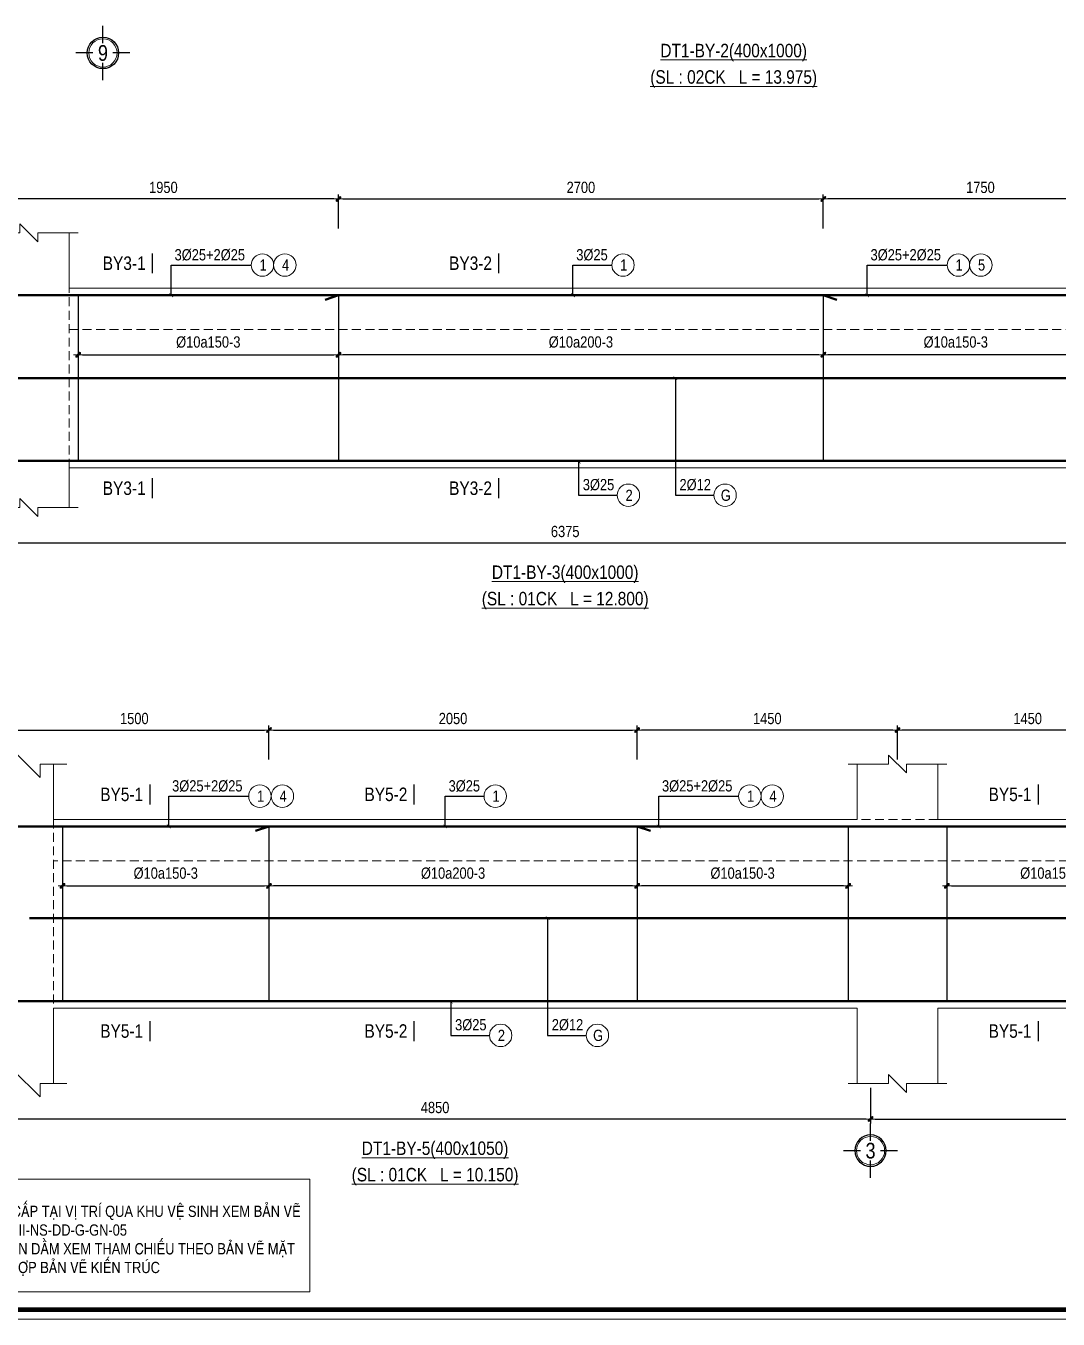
# Model space of a CAD drawing. Header units: millimetres. Extents: x 397144 to 8960116, y 345581 to 674207.
# Drawn here: x 4955070 to 4960819, y 625688 to 632887 of the extents above; entities that cross this region are included whole.
import ezdxf
from ezdxf.enums import TextEntityAlignment as Align
from ezdxf.xclip import XClip

# ---------------------------------------------------------------- set-up
doc = ezdxf.new("R2010")
doc.units = ezdxf.units.MM
doc.header["$XCLIPFRAME"] = 0
doc.header["$PDSIZE"] = -10
doc.linetypes.add('HIDDEN', pattern=[0.375, 0.25, -0.125])
doc.layers.get('0').update_dxf_attribs({"linetype": 'CONTINUOUS'})
doc.layers.get('Defpoints').update_dxf_attribs({"color": 12, "linetype": 'CONTINUOUS'})
for name, color, linetype, lineweight in [('2', 2, 'CONTINUOUS', 20), ('CDAI', 8, 'CONTINUOUS', 30), ('CTHEP', 2, 'CONTINUOUS', 50), ('DBAO', 3, 'CONTINUOUS', 20), ('DGIONG', 4, 'CONTINUOUS', 13), ('KTH', 150, 'CONTINUOUS', 5), ('Net khuat', 8, 'HIDDEN', 13), ('STICK', 1, 'CONTINUOUS', 9), ('TEXT', 7, 'CONTINUOUS', 15)]:
    doc.layers.add(name, color=color, linetype=linetype, lineweight=lineweight)
doc.layers.add('8', color=8, linetype='CONTINUOUS')
doc.styles.add('HELVECONDENSE', font='VHELVCN_0.TTF')
doc.styles.add('Star-HelCon', font='VHELVCN_0.TTF')
doc.styles.add('TTP-HelCon', font='VHELVCN_0.TTF')
doc.styles.add('VNI-HELVE-CONDENSE', font='VHELVCN_0.TTF')
doc.dimstyles.new('kc-25', dxfattribs={"dimtxt": 62.5, "dimasz": 20, "dimexe": 20, "dimexo": 50, "dimgap": 25, "dimtad": 3, "dimdec": 0, "dimzin": 0, "dimdsep": 46, "dimtxsty": 'VNI-HELVE-CONDENSE', "dimblk": 'DIM', "dimcen": 2.5, "dimclrd": 256, "dimclre": 154, "dimclrt": 7, "dimaunit": 1, "dimadec": 0, "dimazin": 0, "dimtfac": 1, "dimtdec": 0, "dimtix": 1, "dimtmove": 0, "dimatfit": 3, "dimldrblk": 'DOT', "dimfxl": 1, "dimtolj": 1, "dimtzin": 0, "dimarcsym": 0})
doc.dimstyles.new('TTP-25', dxfattribs={"dimscale": 25, "dimtxt": 2.5, "dimasz": 1, "dimexe": 1, "dimexo": 1, "dimgap": 0.09, "dimtad": 0, "dimdec": 4, "dimrnd": 5, "dimzin": 9, "dimdsep": 46, "dimtxsty": 'TTP-HelCon', "dimblk": 'Stick1', "dimcen": 0.09, "dimdle": 1.5, "dimclrd": 256, "dimclre": 256, "dimclrt": 7, "dimadec": 0, "dimazin": 0, "dimtfac": 1, "dimtdec": 4, "dimtmove": 0, "dimatfit": 3, "dimldrblk": '_ArchTick1', "dimfxl": 1, "dimtvp": 1, "dimtolj": 1, "dimtzin": 0, "dimarcsym": 0})

# ---------------------------------------------------------------- blocks, each defined once
blk = doc.blocks.new('dau truc')
blk.add_circle((0, 0), 180)
at = {"layer": '8'}
for p, q in [((0, 127), (0, 345)), ((-127, 0), (-345, 0)), ((345, 0), (127, 0)), ((0, -345), (0, -127))]:
    blk.add_line(p, q, dxfattribs=at)
blk.add_circle((0, 0), 200, dxfattribs=at)
at = {"layer": 'TEXT', "style": 'HELVECONDENSE'}
blk.add_attdef('A', text='', height=233, dxfattribs=at).set_placement((0, 0), align=Align.MIDDLE)
blk = doc.blocks.new('DIM')
h = blk.add_hatch(color=1)
h.paths.add_polyline_path([(0.49, 0.29, 1), (0.29, 0.49), (-0.19, 0), (0.19, 0)])
h.paths.add_polyline_path([(0.19, 0), (-0.19, 0), (-0.49, -0.29, 1), (-0.29, -0.49)])
at = {"color": 9}
for p, q in [((-0.19, 0), (-1.5, 0)), ((0.19, 0), (1.5, 0))]:
    blk.add_line(p, q, dxfattribs=at)
at = {"color": 1}
for p, q in [((-0.49, -0.29), (0.29, 0.49)), ((-0.29, -0.49), (0.49, 0.29)), ((-0.19, 0), (0.19, 0))]:
    blk.add_line(p, q, dxfattribs=at)
blk.add_arc((-0.39, -0.39), 0.138, 135, 315, dxfattribs=at)
blk = doc.blocks.new('Stick1')
at = {"layer": 'STICK'}
h = blk.add_hatch(color=256, dxfattribs=at)
edge = h.paths.add_edge_path()
edge.add_line((0.3, 0.5), (-0.5, -0.3))
edge.add_arc((-0.4, -0.4), 0.141, 135, 315)
edge.add_line((-0.3, -0.5), (0.5, 0.3))
edge.add_arc((0.4, 0.4), 0.141, 315, 495)
blk.add_line((1, 0), (-1, 0), dxfattribs=at)
blk.add_lwpolyline([(0.3, 0.5), (-0.5, -0.3, 1), (-0.3, -0.5), (0.5, 0.3, 1), (0.3, 0.5, 1)], format="xyb", dxfattribs=at)
blk = doc.blocks.new('*D478')
at = {"layer": 'Defpoints', "color": 0, "transparency": 16777216}
for p in [(4955361.4, 631113.7), (4956811.4, 631130.2), (4956811.4, 631056.2)]:
    blk.add_point(p, dxfattribs=at)
at = {"layer": 'KTH', "lineweight": -2, "transparency": 16777216}
for p, q in [((4955361.4, 631088.7), (4955361.4, 631031.2)), ((4956811.4, 631105.2), (4956811.4, 631031.2)), ((4955386.4, 631056.2), (4956786.4, 631056.2))]:
    blk.add_line(p, q, dxfattribs=at)
at = {"layer": 'KTH', "lineweight": -2, "transparency": 16777216, "xscale": 25, "yscale": 25, "zscale": 25, "rotation": 180}
blk.add_blockref('Stick1', (4955361.4, 631056.2), dxfattribs=at)
at = {"layer": 'KTH', "lineweight": -2, "transparency": 16777216, "xscale": 25, "yscale": 25, "zscale": 25}
blk.add_blockref('Stick1', (4956811.4, 631056.2), dxfattribs=at)
at = {"layer": 'KTH', "color": 7, "transparency": 16777216, "insert": (4956086.4, 631126.2), "char_height": 62.5, "attachment_point": 5, "style": 'TTP-HelCon'}
blk.add_mtext('\\A1;Þ10a150-3', dxfattribs=at)
blk = doc.blocks.new('_ArchTick1')
at = {"color": 0, "const_width": 3.81}
blk.add_lwpolyline([(-12.7, -12.7), (12.7, 12.7)], dxfattribs=at)
blk = doc.blocks.new('*D479')
at = {"layer": 'Defpoints', "color": 0, "transparency": 16777216}
for p in [(4956811.4, 631130.2), (4959511.4, 631126.3), (4956811.4, 631056.2)]:
    blk.add_point(p, dxfattribs=at)
at = {"layer": 'KTH', "lineweight": -2, "transparency": 16777216}
for p, q in [((4956811.4, 631105.2), (4956811.4, 631031.2)), ((4959511.4, 631101.3), (4959511.4, 631031.2)), ((4959486.4, 631056.2), (4956836.4, 631056.2))]:
    blk.add_line(p, q, dxfattribs=at)
at = {"layer": 'KTH', "lineweight": -2, "transparency": 16777216, "xscale": 25, "yscale": 25, "zscale": 25, "rotation": 180}
blk.add_blockref('Stick1', (4956811.4, 631056.2), dxfattribs=at)
at = {"layer": 'KTH', "lineweight": -2, "transparency": 16777216, "xscale": 25, "yscale": 25, "zscale": 25}
blk.add_blockref('Stick1', (4959511.4, 631056.2), dxfattribs=at)
at = {"layer": 'KTH', "color": 7, "transparency": 16777216, "insert": (4958161.4, 631126.2), "char_height": 62.5, "attachment_point": 5, "style": 'TTP-HelCon'}
blk.add_mtext('\\A1;Þ10a200-3', dxfattribs=at)
blk = doc.blocks.new('*D480')
at = {"layer": 'Defpoints', "color": 0, "transparency": 16777216}
for p in [(4954861.4, 631923.6), (4954861.4, 631734.6), (4956811.4, 631734.6)]:
    blk.add_point(p, dxfattribs=at)
at = {"layer": 'KTH', "lineweight": -2, "transparency": 16777216}
for p, q in [((4954861.4, 631759.6), (4954861.4, 631948.6)), ((4956811.4, 631759.6), (4956811.4, 631948.6)), ((4956786.4, 631923.6), (4954886.4, 631923.6))]:
    blk.add_line(p, q, dxfattribs=at)
at = {"layer": 'KTH', "lineweight": -2, "transparency": 16777216, "xscale": 25, "yscale": 25, "zscale": 25, "rotation": 180}
blk.add_blockref('Stick1', (4954861.4, 631923.6), dxfattribs=at)
at = {"layer": 'KTH', "lineweight": -2, "transparency": 16777216, "xscale": 25, "yscale": 25, "zscale": 25}
blk.add_blockref('Stick1', (4956811.4, 631923.6), dxfattribs=at)
at = {"layer": 'KTH', "color": 7, "transparency": 16777216, "insert": (4955836.4, 631987.5), "char_height": 62.5, "attachment_point": 5, "style": 'TTP-HelCon'}
blk.add_mtext('\\A1;1950', dxfattribs=at)
blk = doc.blocks.new('*D482')
at = {"layer": 'Defpoints', "color": 0, "transparency": 16777216}
for p in [(4954886.4, 630206.3), (4961261.4, 630206.3), (4954886.4, 630008.3)]:
    blk.add_point(p, dxfattribs=at)
at = {"layer": 'KTH', "lineweight": -2, "transparency": 16777216}
for p, q in [((4954886.4, 630181.3), (4954886.4, 629983.3)), ((4961261.4, 630181.3), (4961261.4, 629983.3)), ((4961236.4, 630008.3), (4954911.4, 630008.3))]:
    blk.add_line(p, q, dxfattribs=at)
at = {"layer": 'KTH', "lineweight": -2, "transparency": 16777216, "xscale": 25, "yscale": 25, "zscale": 25, "rotation": 180}
blk.add_blockref('Stick1', (4954886.4, 630008.3), dxfattribs=at)
at = {"layer": 'KTH', "lineweight": -2, "transparency": 16777216, "xscale": 25, "yscale": 25, "zscale": 25}
blk.add_blockref('Stick1', (4961261.4, 630008.3), dxfattribs=at)
at = {"layer": 'KTH', "color": 7, "transparency": 16777216, "insert": (4958073.9, 630072.1), "char_height": 62.5, "attachment_point": 5, "style": 'TTP-HelCon'}
blk.add_mtext('\\A1;6375', dxfattribs=at)
blk = doc.blocks.new('*D484')
at = {"layer": 'Defpoints', "color": 0, "transparency": 16777216}
for p in [(4959511.4, 631923.6), (4956811.4, 631734.6), (4959511.4, 631734.6)]:
    blk.add_point(p, dxfattribs=at)
at = {"layer": 'KTH', "lineweight": -2, "transparency": 16777216}
for p, q in [((4956811.4, 631759.6), (4956811.4, 631948.6)), ((4959511.4, 631759.6), (4959511.4, 631948.6)), ((4956836.4, 631923.6), (4959486.4, 631923.6))]:
    blk.add_line(p, q, dxfattribs=at)
at = {"layer": 'KTH', "lineweight": -2, "transparency": 16777216, "xscale": 25, "yscale": 25, "zscale": 25, "rotation": 180}
blk.add_blockref('Stick1', (4956811.4, 631923.6), dxfattribs=at)
at = {"layer": 'KTH', "lineweight": -2, "transparency": 16777216, "xscale": 25, "yscale": 25, "zscale": 25}
blk.add_blockref('Stick1', (4959511.4, 631923.6), dxfattribs=at)
at = {"layer": 'KTH', "color": 7, "transparency": 16777216, "insert": (4958161.4, 631987.5), "char_height": 62.5, "attachment_point": 5, "style": 'TTP-HelCon'}
blk.add_mtext('\\A1;2700', dxfattribs=at)
blk = doc.blocks.new('*D485')
at = {"layer": 'Defpoints', "color": 0, "transparency": 16777216}
for p in [(4959511.4, 631923.6), (4959511.4, 631734.6), (4961261.4, 631734.6)]:
    blk.add_point(p, dxfattribs=at)
at = {"layer": 'KTH', "lineweight": -2, "transparency": 16777216}
for p, q in [((4959511.4, 631759.6), (4959511.4, 631948.6)), ((4961261.4, 631759.6), (4961261.4, 631948.6)), ((4961236.4, 631923.6), (4959536.4, 631923.6))]:
    blk.add_line(p, q, dxfattribs=at)
at = {"layer": 'KTH', "lineweight": -2, "transparency": 16777216, "xscale": 25, "yscale": 25, "zscale": 25, "rotation": 180}
blk.add_blockref('Stick1', (4959511.4, 631923.6), dxfattribs=at)
at = {"layer": 'KTH', "lineweight": -2, "transparency": 16777216, "xscale": 25, "yscale": 25, "zscale": 25}
blk.add_blockref('Stick1', (4961261.4, 631923.6), dxfattribs=at)
at = {"layer": 'KTH', "color": 7, "transparency": 16777216, "insert": (4960386.4, 631987.5), "char_height": 62.5, "attachment_point": 5, "style": 'TTP-HelCon'}
blk.add_mtext('\\A1;1750', dxfattribs=at)
blk = doc.blocks.new('*D491')
at = {"layer": 'Defpoints', "color": 0, "transparency": 16777216}
for p in [(4959511.4, 631130.2), (4960986.4, 631113.7), (4959511.4, 631056.2)]:
    blk.add_point(p, dxfattribs=at)
at = {"layer": 'KTH', "lineweight": -2, "transparency": 16777216}
for p, q in [((4959511.4, 631105.2), (4959511.4, 631031.2)), ((4960986.4, 631088.7), (4960986.4, 631031.2)), ((4960961.4, 631056.2), (4959536.4, 631056.2))]:
    blk.add_line(p, q, dxfattribs=at)
at = {"layer": 'KTH', "lineweight": -2, "transparency": 16777216, "xscale": 25, "yscale": 25, "zscale": 25, "rotation": 180}
blk.add_blockref('Stick1', (4959511.4, 631056.2), dxfattribs=at)
at = {"layer": 'KTH', "lineweight": -2, "transparency": 16777216, "xscale": 25, "yscale": 25, "zscale": 25}
blk.add_blockref('Stick1', (4960986.4, 631056.2), dxfattribs=at)
at = {"layer": 'KTH', "color": 7, "transparency": 16777216, "insert": (4960248.9, 631126.2), "char_height": 62.5, "attachment_point": 5, "style": 'TTP-HelCon'}
blk.add_mtext('\\A1;Þ10a150-3', dxfattribs=at)
blk = doc.blocks.new('*D499')
at = {"layer": 'Defpoints', "color": 0, "transparency": 16777216}
for p in [(4959774.4, 626999.7), (4965074.4, 626999.7), (4965074.4, 626801.7)]:
    blk.add_point(p, dxfattribs=at)
at = {"layer": 'KTH', "lineweight": -2, "transparency": 16777216}
for p, q in [((4959774.4, 626974.7), (4959774.4, 626776.7)), ((4965074.4, 626974.7), (4965074.4, 626776.7)), ((4959799.4, 626801.7), (4965049.4, 626801.7))]:
    blk.add_line(p, q, dxfattribs=at)
at = {"layer": 'KTH', "lineweight": -2, "transparency": 16777216, "xscale": 25, "yscale": 25, "zscale": 25, "rotation": 180}
blk.add_blockref('Stick1', (4959774.4, 626801.7), dxfattribs=at)
at = {"layer": 'KTH', "lineweight": -2, "transparency": 16777216, "xscale": 25, "yscale": 25, "zscale": 25}
blk.add_blockref('Stick1', (4965074.4, 626801.7), dxfattribs=at)
at = {"layer": 'KTH', "color": 7, "transparency": 16777216, "insert": (4962424.4, 626865.6), "char_height": 62.5, "attachment_point": 5, "style": 'TTP-HelCon'}
blk.add_mtext('\\A1;5300', dxfattribs=at)
blk = doc.blocks.new('*D501')
at = {"layer": 'Defpoints', "color": 0, "transparency": 16777216}
for p in [(4954924.4, 626999.7), (4959774.4, 626999.7), (4954924.4, 626801.7)]:
    blk.add_point(p, dxfattribs=at)
at = {"layer": 'KTH', "lineweight": -2, "transparency": 16777216}
for p, q in [((4954924.4, 626974.7), (4954924.4, 626776.7)), ((4959774.4, 626974.7), (4959774.4, 626776.7)), ((4959749.4, 626801.7), (4954949.4, 626801.7))]:
    blk.add_line(p, q, dxfattribs=at)
at = {"layer": 'KTH', "lineweight": -2, "transparency": 16777216, "xscale": 25, "yscale": 25, "zscale": 25, "rotation": 180}
blk.add_blockref('Stick1', (4954924.4, 626801.7), dxfattribs=at)
at = {"layer": 'KTH', "lineweight": -2, "transparency": 16777216, "xscale": 25, "yscale": 25, "zscale": 25}
blk.add_blockref('Stick1', (4959774.4, 626801.7), dxfattribs=at)
at = {"layer": 'KTH', "color": 7, "transparency": 16777216, "insert": (4957349.4, 626865.6), "char_height": 62.5, "attachment_point": 5, "style": 'TTP-HelCon'}
blk.add_mtext('\\A1;4850', dxfattribs=at)
blk = doc.blocks.new('*D502')
at = {"layer": 'Defpoints', "color": 0, "transparency": 16777216}
for p in [(4959924.4, 628967.1), (4959924.4, 628778.1), (4961374.4, 628778.1)]:
    blk.add_point(p, dxfattribs=at)
at = {"layer": 'KTH', "lineweight": -2, "transparency": 16777216}
for p, q in [((4959924.4, 628803.1), (4959924.4, 628992.1)), ((4961374.4, 628803.1), (4961374.4, 628992.1)), ((4961349.4, 628967.1), (4959949.4, 628967.1))]:
    blk.add_line(p, q, dxfattribs=at)
at = {"layer": 'KTH', "lineweight": -2, "transparency": 16777216, "xscale": 25, "yscale": 25, "zscale": 25, "rotation": 180}
blk.add_blockref('Stick1', (4959924.4, 628967.1), dxfattribs=at)
at = {"layer": 'KTH', "lineweight": -2, "transparency": 16777216, "xscale": 25, "yscale": 25, "zscale": 25}
blk.add_blockref('Stick1', (4961374.4, 628967.1), dxfattribs=at)
at = {"layer": 'KTH', "color": 7, "transparency": 16777216, "insert": (4960649.4, 629031), "char_height": 62.5, "attachment_point": 5, "style": 'TTP-HelCon'}
blk.add_mtext('\\A1;1450', dxfattribs=at)
blk = doc.blocks.new('*D503')
at = {"layer": 'Defpoints', "color": 0, "transparency": 16777216}
for p in [(4958474.4, 628967.1), (4958474.4, 628778.1), (4959924.4, 628778.1)]:
    blk.add_point(p, dxfattribs=at)
at = {"layer": 'KTH', "lineweight": -2, "transparency": 16777216}
for p, q in [((4958474.4, 628803.1), (4958474.4, 628992.1)), ((4959924.4, 628803.1), (4959924.4, 628992.1)), ((4959899.4, 628967.1), (4958499.4, 628967.1))]:
    blk.add_line(p, q, dxfattribs=at)
at = {"layer": 'KTH', "lineweight": -2, "transparency": 16777216, "xscale": 25, "yscale": 25, "zscale": 25, "rotation": 180}
blk.add_blockref('Stick1', (4958474.4, 628967.1), dxfattribs=at)
at = {"layer": 'KTH', "lineweight": -2, "transparency": 16777216, "xscale": 25, "yscale": 25, "zscale": 25}
blk.add_blockref('Stick1', (4959924.4, 628967.1), dxfattribs=at)
at = {"layer": 'KTH', "color": 7, "transparency": 16777216, "insert": (4959199.4, 629031), "char_height": 62.5, "attachment_point": 5, "style": 'TTP-HelCon'}
blk.add_mtext('\\A1;1450', dxfattribs=at)
blk = doc.blocks.new('*D504')
at = {"layer": 'Defpoints', "color": 0, "transparency": 16777216}
for p in [(4958474.4, 628967.1), (4956424.4, 628778.1), (4958474.4, 628778.1)]:
    blk.add_point(p, dxfattribs=at)
at = {"layer": 'KTH', "lineweight": -2, "transparency": 16777216}
for p, q in [((4956424.4, 628803.1), (4956424.4, 628992.1)), ((4958474.4, 628803.1), (4958474.4, 628992.1)), ((4956449.4, 628967.1), (4958449.4, 628967.1))]:
    blk.add_line(p, q, dxfattribs=at)
at = {"layer": 'KTH', "lineweight": -2, "transparency": 16777216, "xscale": 25, "yscale": 25, "zscale": 25, "rotation": 180}
blk.add_blockref('Stick1', (4956424.4, 628967.1), dxfattribs=at)
at = {"layer": 'KTH', "lineweight": -2, "transparency": 16777216, "xscale": 25, "yscale": 25, "zscale": 25}
blk.add_blockref('Stick1', (4958474.4, 628967.1), dxfattribs=at)
at = {"layer": 'KTH', "color": 7, "transparency": 16777216, "insert": (4957449.4, 629031), "char_height": 62.5, "attachment_point": 5, "style": 'TTP-HelCon'}
blk.add_mtext('\\A1;2050', dxfattribs=at)
blk = doc.blocks.new('*D505')
at = {"layer": 'Defpoints', "color": 0, "transparency": 16777216}
for p in [(4956424.4, 628967.1), (4954924.4, 628778.1), (4956424.4, 628778.1)]:
    blk.add_point(p, dxfattribs=at)
at = {"layer": 'KTH', "lineweight": -2, "transparency": 16777216}
for p, q in [((4954924.4, 628803.1), (4954924.4, 628992.1)), ((4956424.4, 628803.1), (4956424.4, 628992.1)), ((4954949.4, 628967.1), (4956399.4, 628967.1))]:
    blk.add_line(p, q, dxfattribs=at)
at = {"layer": 'KTH', "lineweight": -2, "transparency": 16777216, "xscale": 25, "yscale": 25, "zscale": 25, "rotation": 180}
blk.add_blockref('Stick1', (4954924.4, 628967.1), dxfattribs=at)
at = {"layer": 'KTH', "lineweight": -2, "transparency": 16777216, "xscale": 25, "yscale": 25, "zscale": 25}
blk.add_blockref('Stick1', (4956424.4, 628967.1), dxfattribs=at)
at = {"layer": 'KTH', "color": 7, "transparency": 16777216, "insert": (4955674.4, 629031), "char_height": 62.5, "attachment_point": 5, "style": 'TTP-HelCon'}
blk.add_mtext('\\A1;1500', dxfattribs=at)
blk = doc.blocks.new('*D506')
at = {"layer": 'Defpoints', "color": 0, "transparency": 16777216}
for p in [(4960199.4, 628157.2), (4961374.4, 628173.7), (4961374.4, 628099.7)]:
    blk.add_point(p, dxfattribs=at)
at = {"layer": 'KTH', "lineweight": -2, "transparency": 16777216}
for p, q in [((4960199.4, 628132.2), (4960199.4, 628074.7)), ((4961374.4, 628148.7), (4961374.4, 628074.7)), ((4960224.4, 628099.7), (4961349.4, 628099.7))]:
    blk.add_line(p, q, dxfattribs=at)
at = {"layer": 'KTH', "lineweight": -2, "transparency": 16777216, "xscale": 25, "yscale": 25, "zscale": 25, "rotation": 180}
blk.add_blockref('Stick1', (4960199.4, 628099.7), dxfattribs=at)
at = {"layer": 'KTH', "lineweight": -2, "transparency": 16777216, "xscale": 25, "yscale": 25, "zscale": 25}
blk.add_blockref('Stick1', (4961374.4, 628099.7), dxfattribs=at)
at = {"layer": 'KTH', "color": 7, "transparency": 16777216, "insert": (4960786.9, 628169.6), "char_height": 62.5, "attachment_point": 5, "style": 'TTP-HelCon'}
blk.add_mtext('\\A1;Þ10a150-3', dxfattribs=at)
blk = doc.blocks.new('*D507')
at = {"layer": 'Defpoints', "color": 0, "transparency": 16777216}
for p in [(4955274.4, 628169.7), (4956424.4, 628173.7), (4956424.4, 628099.7)]:
    blk.add_point(p, dxfattribs=at)
at = {"layer": 'KTH', "lineweight": -2, "transparency": 16777216}
for p, q in [((4955274.4, 628144.7), (4955274.4, 628074.7)), ((4956424.4, 628148.7), (4956424.4, 628074.7)), ((4955299.4, 628099.7), (4956399.4, 628099.7))]:
    blk.add_line(p, q, dxfattribs=at)
at = {"layer": 'KTH', "lineweight": -2, "transparency": 16777216, "xscale": 25, "yscale": 25, "zscale": 25, "rotation": 180}
blk.add_blockref('Stick1', (4955274.4, 628099.7), dxfattribs=at)
at = {"layer": 'KTH', "lineweight": -2, "transparency": 16777216, "xscale": 25, "yscale": 25, "zscale": 25}
blk.add_blockref('Stick1', (4956424.4, 628099.7), dxfattribs=at)
at = {"layer": 'KTH', "color": 7, "transparency": 16777216, "insert": (4955849.4, 628169.6), "char_height": 62.5, "attachment_point": 5, "style": 'TTP-HelCon'}
blk.add_mtext('\\A1;Þ10a150-3', dxfattribs=at)
blk = doc.blocks.new('*D508')
at = {"layer": 'Defpoints', "color": 0, "transparency": 16777216}
for p in [(4956424.4, 628173.7), (4958474.4, 628173.7), (4956424.4, 628099.7)]:
    blk.add_point(p, dxfattribs=at)
at = {"layer": 'KTH', "lineweight": -2, "transparency": 16777216}
for p, q in [((4956424.4, 628148.7), (4956424.4, 628074.7)), ((4958474.4, 628148.7), (4958474.4, 628074.7)), ((4958449.4, 628099.7), (4956449.4, 628099.7))]:
    blk.add_line(p, q, dxfattribs=at)
at = {"layer": 'KTH', "lineweight": -2, "transparency": 16777216, "xscale": 25, "yscale": 25, "zscale": 25, "rotation": 180}
blk.add_blockref('Stick1', (4956424.4, 628099.7), dxfattribs=at)
at = {"layer": 'KTH', "lineweight": -2, "transparency": 16777216, "xscale": 25, "yscale": 25, "zscale": 25}
blk.add_blockref('Stick1', (4958474.4, 628099.7), dxfattribs=at)
at = {"layer": 'KTH', "color": 7, "transparency": 16777216, "insert": (4957449.4, 628169.6), "char_height": 62.5, "attachment_point": 5, "style": 'TTP-HelCon'}
blk.add_mtext('\\A1;Þ10a200-3', dxfattribs=at)
blk = doc.blocks.new('*D509')
at = {"layer": 'Defpoints', "color": 0, "transparency": 16777216}
for p in [(4958474.4, 628173.7), (4959649.4, 628157.2), (4958474.4, 628099.7)]:
    blk.add_point(p, dxfattribs=at)
at = {"layer": 'KTH', "lineweight": -2, "transparency": 16777216}
for p, q in [((4958474.4, 628148.7), (4958474.4, 628074.7)), ((4959649.4, 628132.2), (4959649.4, 628074.7)), ((4959624.4, 628099.7), (4958499.4, 628099.7))]:
    blk.add_line(p, q, dxfattribs=at)
at = {"layer": 'KTH', "lineweight": -2, "transparency": 16777216, "xscale": 25, "yscale": 25, "zscale": 25, "rotation": 180}
blk.add_blockref('Stick1', (4958474.4, 628099.7), dxfattribs=at)
at = {"layer": 'KTH', "lineweight": -2, "transparency": 16777216, "xscale": 25, "yscale": 25, "zscale": 25}
blk.add_blockref('Stick1', (4959649.4, 628099.7), dxfattribs=at)
at = {"layer": 'KTH', "color": 7, "transparency": 16777216, "insert": (4959061.9, 628169.6), "char_height": 62.5, "attachment_point": 5, "style": 'TTP-HelCon'}
blk.add_mtext('\\A1;Þ10a150-3', dxfattribs=at)
blk = doc.blocks.new('CHG_XX_Khung ten')
blk.add_lwpolyline([(15, 579), (826, 579), (826, 15), (15, 15)], close=True)
at = {"color": 4, "linetype": 'Continuous', "const_width": 1}
blk.add_lwpolyline([(17, 577), (824, 577), (824, 17), (17, 17)], close=True, dxfattribs=at)
blk = doc.blocks.new('MC')
at = {"layer": 'CTHEP', "const_width": 10}
blk.add_lwpolyline([(0, 150), (0, 0)], dxfattribs=at)
at = {"layer": 'TEXT', "style": 'TTP-HelCon'}
blk.add_attdef('A', text='', height=100, dxfattribs=at).set_placement((-50, 25.5), align=Align.RIGHT)
blk = doc.blocks.new('BY-18')
at = {"layer": 'CTHEP'}
blk.add_line((5138019.31863, 546695.82682), (5214372.22878, 546695.77869), dxfattribs=at)
for points in [[(5214555.59356, 546376.57918), (5214555.59356, 547004.7664), (5137865.59357, 547004.84194)], [(5153373.34267, 546382.82784), (5162804.59965, 546382.82083), (5163384.46139, 546382.81892), (5170035.59357, 546382.79064), (5170609.63908, 546382.78875), (5214493.76072, 546382.7666), (5214493.76072, 546905.64212)]]:
    blk.add_lwpolyline(points, dxfattribs=at)
at = {"layer": 'Net khuat', "ltscale": 200}
blk.add_lwpolyline([(5137835.59357, 546343.84194), (5137835.59357, 546343.84194), (5138435.59357, 546343.84194), (5138435.59357, 546813.84194), (5214585.59357, 546813.84194)], dxfattribs=at)
blk = doc.blocks.new('GHICHU11')
at = {"layer": 'KTH'}
blk.add_lwpolyline([(0, 628.9), (2438.7, 628.9), (2438.7, 0), (0, 0)], close=True, dxfattribs=at)
at = {"layer": 'TEXT', "ltscale": 0.8, "insert": (53, 584.6), "char_height": 62.5, "width": 2404.343, "attachment_point": 1, "style": 'TTP-HelCon'}
blk.add_mtext('GHI CHUÙ:\\P- CHI TIEÁT DAÀM GIAÄT CAÁP TAÏI VÒ TRÍ QUA KHU VEÄ SINH XEM BAÛN VEÕ GHI CHUÙ CHUNG CHGII-NS-DD-G-GN-05\\P- VÒ TRÍ GIAÄT CAÁP TREÂN DAÀM XEM THAM CHIEÁU THEO BAÛN VEÕ MAËT BAÈNG KEÁT CAÁU KEÁT HÔÏP BAÛN VEÕ KIEÁN TRUÙC  ', dxfattribs=at)

msp = doc.modelspace()

# ---------------------------------------------------------------- linework, layer by layer
at = {"layer": 'CDAI', "ltscale": 52.5}
for p, q in [((4955361.44325, 631391.25174), (4955361.44325, 630461.25174)), ((4956811.44325, 631391.25174), (4956811.44325, 630461.25174)), ((4959511.44361, 631391.25174), (4959511.44361, 630461.25174)), ((4955274.3638, 628434.72466), (4955274.3638, 627454.72466)), ((4956424.3638, 628434.72466), (4956424.3638, 627454.72466)), ((4958474.3638, 628434.72466), (4958474.3638, 627454.72466)), ((4959649.36379, 628434.72466), (4959649.36379, 627454.72466)), ((4960199.36379, 628434.72466), (4960199.36379, 627454.72466))]:
    msp.add_line(p, q, dxfattribs=at)
at = {"layer": 'CTHEP'}
for p, q in [((4956736.44325, 631362.25174), (4956811.44325, 631387.25174)), ((4959586.44361, 631362.25174), (4959511.44361, 631387.25174)), ((4956349.3638, 628405.72466), (4956424.3638, 628430.72466)), ((4958549.3638, 628405.72466), (4958474.3638, 628430.72466))]:
    msp.add_line(p, q, dxfattribs=at)
for points in [[(4967611.44361, 630464.86403), (4967611.44361, 630464.86403), (4967611.44361, 631387.25174), (4954906.44325, 631387.25174), (4954906.44325, 630457.75077), (4954906.44325, 630457.75077)], [(4954961.44325, 631021.94673), (4954961.44325, 630465.25174), (4967561.44361, 630465.25174)], [(4954964.3638, 627453.35645), (4954964.3638, 627453.35645), (4954964.3638, 628430.72466), (4965029.36379, 628430.72466), (4965029.36379, 627472.13238), (4965029.36379, 627472.13238)], [(4964974.36379, 627458.72466), (4954997.302, 627458.72466)]]:
    msp.add_lwpolyline(points, dxfattribs=at)
at = {"layer": 'DBAO'}
for points in [[(4955311.44325, 631734.64608), (4955311.44325, 631426.25174), (4961036.44361, 631426.25174)], [(4955311.44325, 630206.25174), (4955311.44325, 630426.25174), (4961036.44361, 630426.25174)], [(4959699.36379, 628469.72466), (4955224.3638, 628469.72466), (4955224.3638, 628778.119)], [(4959699.36379, 628778.119), (4959699.36379, 628469.72466)], [(4964624.36379, 628778.119), (4964624.36379, 628469.72466), (4960149.36379, 628469.72466)], [(4960149.36379, 628778.119), (4960149.36379, 628469.72466)], [(4959699.36379, 627419.72466), (4955224.3638, 627419.72466), (4955224.3638, 626999.72466)], [(4959699.36379, 626999.72466), (4959699.36379, 627419.72466)], [(4964624.36379, 626999.72466), (4964624.36379, 627419.72466), (4960149.36379, 627419.72466)], [(4960149.36379, 626999.72466), (4960149.36379, 627419.72466)]]:
    msp.add_lwpolyline(points, dxfattribs=at)
at = {"layer": 'DGIONG'}
for points in [[(4954811.44325, 631734.64608), (4955036.44325, 631734.64608), (4955036.44325, 631784.64608), (4955136.44325, 631684.64608), (4955136.44325, 631734.64608), (4955361.44325, 631734.64608)], [(4954811.44325, 630206.25174), (4955036.44325, 630206.25174), (4955036.44325, 630256.25174), (4955136.44325, 630156.25174), (4955136.44325, 630206.25174), (4955361.44325, 630206.25174)], [(4954849.36379, 628778.119), (4954999.3638, 628778.119), (4954999.3638, 628853.119), (4955149.3638, 628703.119), (4955149.3638, 628778.119), (4955299.3638, 628778.119)], [(4959649.36379, 628778.119), (4959874.36379, 628778.119), (4959874.36379, 628828.119), (4959974.36379, 628728.119), (4959974.36379, 628778.119), (4960199.36379, 628778.119)], [(4954849.36379, 626999.72466), (4954999.3638, 626999.72466), (4954999.3638, 627074.72466), (4955149.3638, 626924.72466), (4955149.3638, 626999.72466), (4955299.3638, 626999.72466)], [(4959649.36379, 626999.72466), (4959874.36379, 626999.72466), (4959874.36379, 627049.72466), (4959974.36379, 626949.72466), (4959974.36379, 626999.72466), (4960199.36379, 626999.72466)]]:
    msp.add_lwpolyline(points, dxfattribs=at)
for centre in [(4956387.64692, 631555.76085), (4956512.64692, 631555.76085), (4958395.85076, 631555.76085), (4958425.71186, 630274.20749)]:
    msp.add_circle(centre, 62.5, dxfattribs=at)
at = {"layer": 'Net khuat', "ltscale": 200}
for p, q in [((4955311.44325, 630426.25174), (4955311.44325, 631426.25174)), ((4955311.44325, 631196.25174), (4967211.44361, 631196.25174)), ((4955224.3638, 628469.72466), (4955224.3638, 627419.72466)), ((4960149.36379, 628469.72466), (4959699.36379, 628469.72466))]:
    msp.add_line(p, q, dxfattribs=at)
msp.add_lwpolyline([(4965074.36379, 628119.72466), (4965074.36379, 627419.72466), (4964774.36379, 627419.72466), (4964774.36379, 628239.72466), (4955224.3638, 628239.72466)], dxfattribs=at)

# ---------------------------------------------------------------- block references
at = {"layer": '2', "ltscale": 300}
ref = msp.add_blockref('dau truc', (4955499.67268, 632736.13698), dxfattribs=dict(at, xscale=0.4367131292819977, yscale=0.4367131292819977, zscale=0.4367131292819977))
ref.add_attrib('A', '9', dxfattribs={"layer": 'TEXT', "height": 87.5, "style": 'HELVECONDENSE'}).set_placement((4955499.67268, 632736.13698), align=Align.MIDDLE)
ref = msp.add_blockref('dau truc', (4959774.36379, 626625.88225), dxfattribs=dict(at, xscale=-0.4367131292819977, yscale=0.4367131292819977, zscale=0.4367131294857245))
ref.add_attrib('A', '3', dxfattribs={"layer": 'TEXT', "height": 87.5, "style": 'HELVECONDENSE'}).set_placement((4959774.36379, 626625.88225), align=Align.MIDDLE)
at = {"layer": 'CDAI'}
ref = msp.add_blockref('BY-18', (-188172.64387, 85287.44136), dxfattribs=at)
XClip(ref).set_block_clipping_path([(5185943.9258872429, 545393.73162399), (5203146.4169944702, 547704.4349580166)])
ref = msp.add_blockref('BY-18', (-202263.751, 82747.25908), dxfattribs=at)
XClip(ref).set_block_clipping_path([(5200199.5271096909, 545344.4644517149), (5214738.8086302299, 547704.4349580166)])

# ---------------------------------------------------------------- texts
at = {"layer": 'TEXT', "style": 'TTP-HelCon'}
for s, p in [('%%UDT1-BY-2(400x1000)', (4959012.17268, 632712.00151)), ('%%U(SL : 02CK   L = 13.975)', (4959012.17268, 632565.10691)), ('%%UDT1-BY-3(400x1000)', (4958073.94343, 629808.27387)), ('%%U(SL : 01CK   L = 12.800)', (4958073.94343, 629661.37928)), ('%%UDT1-BY-5(400x1050)', (4957349.3638, 626601.74679)), ('%%U(SL : 01CK   L = 10.150)', (4957349.3638, 626454.85219))]:
    msp.add_text(s, height=75, dxfattribs=at).set_placement(p, align=Align.CENTER)
for s, p in [('3Þ25+2Þ25', (4955898.6449, 631581.6138)), ('3Þ25', (4958135.72688, 631581.6138)), ('3Þ25', (4958171.90399, 630302.10454))]:
    msp.add_text(s, height=62.5, dxfattribs=at).set_placement(p)
at = {"layer": 'TEXT', "style": 'Star-HelCon'}
for s, p in [('1', (4956391.81359, 631555.76085)), ('4', (4956516.81359, 631555.76085)), ('1', (4958400.01743, 631555.76085)), ('2', (4958429.87853, 630274.20749))]:
    msp.add_text(s, height=62.5, dxfattribs=at).set_placement(p, align=Align.MIDDLE)

# ---------------------------------------------------------------- dimensions: what is measured, and where the dimension line sits
at = {"layer": 'KTH'}
for base, p1, p2, picture, middle in [((4954861.44325, 631923.64608), (4956811.44325, 631734.64608), (4954861.44325, 631734.64608), '*D480', (4955836.44325, 631987.47942)), ((4959511.44361, 631923.64608), (4961261.44361, 631734.64608), (4959511.44361, 631734.64608), '*D485', (4960386.44361, 631987.47942)), ((4954886.44325, 630008.27387), (4961261.44361, 630206.25174), (4954886.44325, 630206.25174), '*D482', (4958073.94343, 630072.10721)), ((4958474.3638, 628967.119), (4959924.36379, 628778.119), (4958474.3638, 628778.119), '*D503', (4959199.3638, 629030.95233)), ((4959924.36379, 628967.119), (4961374.3638, 628778.119), (4959924.36379, 628778.119), '*D502', (4960649.3638, 629030.95233)), ((4954924.3638, 626801.74679), (4959774.36379, 626999.72466), (4954924.3638, 626999.72466), '*D501', (4957349.3638, 626865.58012))]:
    dim = msp.add_linear_dim(base=base, p1=p1, p2=p2, dimstyle='TTP-25', override={"dimtmove": 1}, dxfattribs=at)
    dim.commit()
    dim.dimension.update_dxf_attribs({"geometry": picture, "text_midpoint": middle})
for base, p1, p2, picture, middle in [((4959511.44361, 631923.64608), (4956811.44325, 631734.64608), (4959511.44361, 631734.64608), '*D484', (4958161.44343, 631987.47942)), ((4956424.3638, 628967.119), (4954924.3638, 628778.119), (4956424.3638, 628778.119), '*D505', (4955674.3638, 629030.95233)), ((4958474.3638, 628967.119), (4956424.3638, 628778.119), (4958474.3638, 628778.119), '*D504', (4957449.3638, 629030.95233)), ((4965074.36379, 626801.74679), (4959774.36379, 626999.72466), (4965074.36379, 626999.72466), '*D499', (4962424.36379, 626865.58012))]:
    dim = msp.add_linear_dim(base=base, p1=p1, p2=p2, angle=180, dimstyle='TTP-25', override={"dimtmove": 1}, dxfattribs=at)
    dim.commit()
    dim.dimension.update_dxf_attribs({"geometry": picture, "text_midpoint": middle})
for base, p1, p2, picture, middle in [((4956811.44325, 631056.23856), (4955361.44325, 631113.71191), (4956811.44325, 631130.23857), '*D478', (4956086.44325, 631126.15523)), ((4956424.3638, 628099.71148), (4955274.3638, 628169.72466), (4956424.3638, 628173.71149), '*D507', (4955849.3638, 628169.62814)), ((4961374.3638, 628099.71148), (4960199.3638, 628157.18483), (4961374.3638, 628173.71149), '*D506', (4960786.8638, 628169.62814))]:
    dim = msp.add_linear_dim(base=base, p1=p1, p2=p2, text='Þ10a150-3', dimstyle='TTP-25', override={"dimtmove": 1}, dxfattribs=at)
    dim.commit()
    dim.dimension.update_dxf_attribs({"geometry": picture, "text_midpoint": middle})
for base, p1, p2, text, picture, middle in [((4956811.44325, 631056.23856), (4959511.44361, 631126.25174), (4956811.44325, 631130.23857), 'Þ10a200-3', '*D479', (4958161.44343, 631126.15523)), ((4959511.44361, 631056.23856), (4960986.44361, 631113.71191), (4959511.44361, 631130.23857), 'Þ10a150-3', '*D491', (4960248.94361, 631126.15523)), ((4956424.3638, 628099.71148), (4958474.3638, 628173.71149), (4956424.3638, 628173.71149), 'Þ10a200-3', '*D508', (4957449.3638, 628169.62814)), ((4958474.3638, 628099.71148), (4959649.36379, 628157.18483), (4958474.3638, 628173.71149), 'Þ10a150-3', '*D509', (4959061.86379, 628169.62814))]:
    dim = msp.add_linear_dim(base=base, p1=p1, p2=p2, angle=180, text=text, dimstyle='TTP-25', override={"dimtmove": 1}, dxfattribs=at)
    dim.commit()
    dim.dimension.update_dxf_attribs({"geometry": picture, "text_midpoint": middle})

# ---------------------------------------------------------------- leaders
at = {"layer": 'DGIONG'}
for points in [[(4955880.13313, 631387.25174), (4955880.13287, 631555.76085), (4956325.14692, 631555.76085)], [(4958117.21511, 631387.25174), (4958117.21485, 631555.76085), (4958333.35076, 631555.76085)], [(4958148.89222, 630461.25174), (4958148.89196, 630274.20749), (4958363.21186, 630274.20749)]]:
    msp.add_leader(points, dimstyle='kc-25', override={"dimtad": 0, "dimldrblk": 'ArchTick', "dimfxl": 100, "dimarcsym": 1}, dxfattribs=at)

# ---------------------------------------------------------------- next in the draw order: block references
at = {"layer": 'KTH', "ltscale": 0.8, "xscale": 25.92478421702978, "yscale": 25.92478421702978, "zscale": 25.92478421702978}
msp.add_blockref('CHG_XX_Khung ten', (4953653.34321, 625299.06132), dxfattribs=at)

# ---------------------------------------------------------------- next in the draw order: linework, layer by layer
at = {"layer": 'CTHEP'}
for p, q in [((4955009.27163, 630926.25174), (4967502.15725, 630926.25174)), ((4955091.48217, 627919.72466), (4964901.40225, 627919.72466))]:
    msp.add_line(p, q, dxfattribs=at)
at = {"layer": 'DGIONG'}
for centre in [(4960263.50537, 631555.76085), (4960388.50537, 631555.76085), (4958964.22606, 630274.20749), (4956373.85903, 628599.23377), (4956498.85903, 628599.23377), (4957684.7348, 628599.23377), (4959102.07112, 628599.23377), (4959227.07112, 628599.23377), (4957714.59589, 627267.6804), (4958253.1101, 627267.6804)]:
    msp.add_circle(centre, 62.5, dxfattribs=at)

# ---------------------------------------------------------------- next in the draw order: block references
at = {"xscale": 0.75, "yscale": 0.75, "zscale": 0.75}
for p, values in [((4955774.69963, 631509.14608), {'A': 'BY3-1'}), ((4957703.6451, 631509.14608), {'A': 'BY3-2'}), ((4955774.69963, 630256.9087), {'A': 'BY3-1'}), ((4957703.6451, 630256.9087), {'A': 'BY3-2'}), ((4955760.91175, 628552.619), {'A': 'BY5-1'}), ((4957232.30778, 628552.619), {'A': 'BY5-2'}), ((4960708.20515, 628552.619), {'A': 'BY5-1'}), ((4955760.91175, 627235.10948), {'A': 'BY5-1'}), ((4957232.30778, 627235.10948), {'A': 'BY5-2'}), ((4960708.20515, 627235.10948), {'A': 'BY5-1'})]:
    msp.add_blockref('MC', p, dxfattribs=at).add_auto_attribs(values)
at = {"layer": 'DBAO'}
msp.add_blockref('GHICHU11', (4954212.71592, 625838.99251), dxfattribs=at)

# ---------------------------------------------------------------- next in the draw order: texts
at = {"layer": 'TEXT', "style": 'TTP-HelCon'}
for s, p in [('3Þ25+2Þ25', (4959774.50335, 631581.6138)), ('2Þ12', (4958710.4182, 630302.10454)), ('3Þ25+2Þ25', (4955884.85701, 628625.08671)), ('3Þ25', (4957424.61091, 628625.08671)), ('3Þ25+2Þ25', (4958613.0691, 628625.08671)), ('3Þ25', (4957460.78802, 627295.57745)), ('2Þ12', (4957999.30223, 627295.57745))]:
    msp.add_text(s, height=62.5, dxfattribs=at).set_placement(p)
at = {"layer": 'TEXT', "style": 'Star-HelCon'}
for s, p in [('1', (4960267.67204, 631555.76085)), ('5', (4960392.67204, 631555.76085)), ('G', (4958968.39273, 630274.20749)), ('1', (4956378.0257, 628599.23377)), ('4', (4956503.0257, 628599.23377)), ('1', (4957688.90146, 628599.23377)), ('1', (4959106.23779, 628599.23377)), ('4', (4959231.23779, 628599.23377)), ('2', (4957718.76256, 627267.6804)), ('G', (4958257.27676, 627267.6804))]:
    msp.add_text(s, height=62.5, dxfattribs=at).set_placement(p, align=Align.MIDDLE)

# ---------------------------------------------------------------- next in the draw order: leaders
at = {"layer": 'DGIONG'}
for points in [[(4959755.99158, 631387.25174), (4959755.99132, 631555.76085), (4960201.00537, 631555.76085)], [(4958687.40643, 630926.25174), (4958687.40616, 630274.20749), (4958901.72606, 630274.20749)], [(4955866.34524, 628430.72466), (4955866.34498, 628599.23377), (4956311.35903, 628599.23377)], [(4957406.09914, 628430.72466), (4957406.09888, 628599.23377), (4957622.2348, 628599.23377)], [(4958594.55733, 628430.72466), (4958594.55707, 628599.23377), (4959039.57112, 628599.23377)], [(4957976.29046, 627919.72466), (4957976.2902, 627267.6804), (4958190.6101, 627267.6804)], [(4957437.77626, 627454.72466), (4957437.77599, 627267.6804), (4957652.09589, 627267.6804)]]:
    msp.add_leader(points, dimstyle='kc-25', override={"dimtad": 0, "dimldrblk": 'ArchTick', "dimfxl": 100, "dimarcsym": 1}, dxfattribs=at)

doc.saveas('drawing.dxf')
